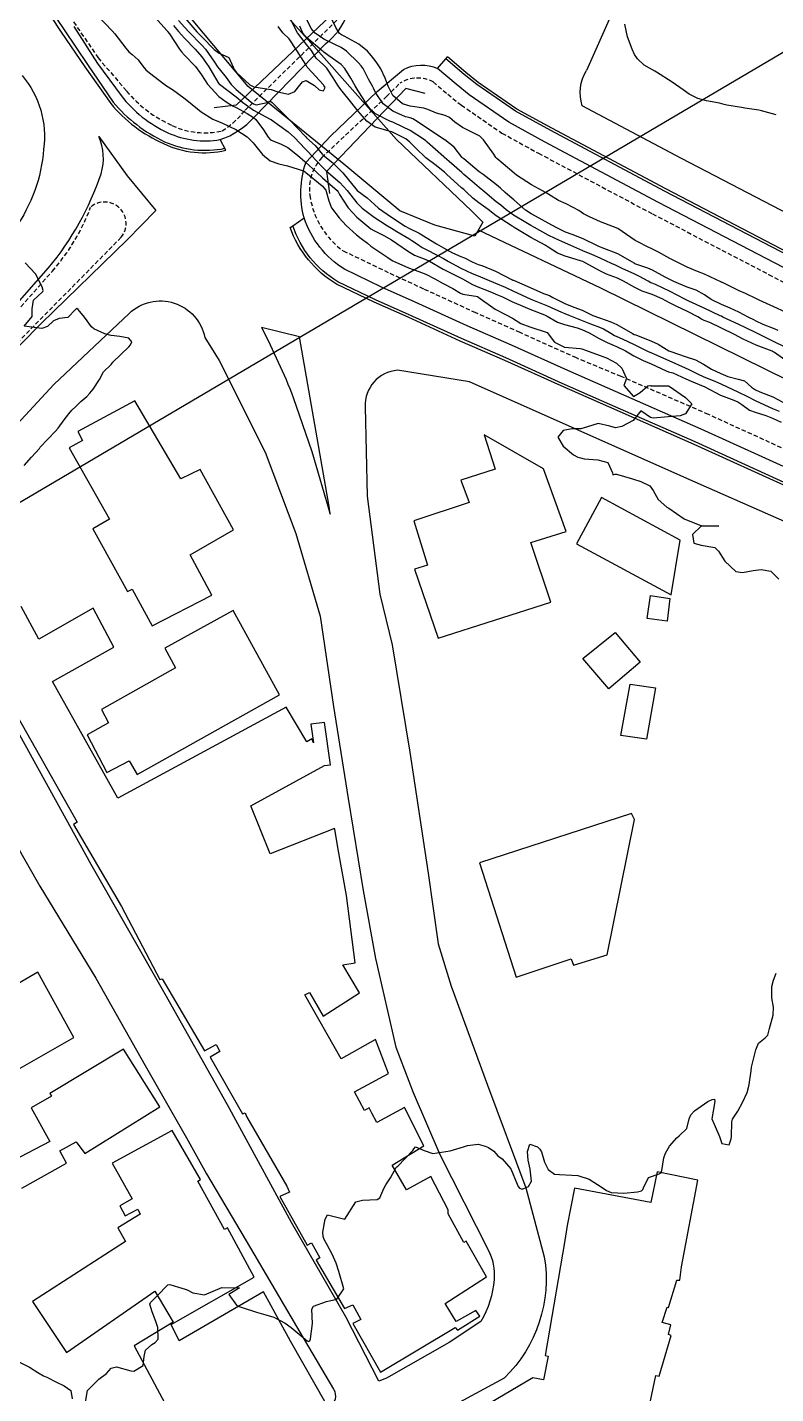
# Model space of a CAD drawing. Header units: metres. Extents: x 292545 to 299085, y 7450245 to 7463078.
# Drawn here: x 297110.6 to 297196.5, y 7452525.8 to 7452682.5 of the extents above; entities that cross this region are included whole.
import ezdxf

# ---------------------------------------------------------------- set-up
doc = ezdxf.new("R2010")
doc.units = ezdxf.units.M
doc.linetypes.add('CONTINUO', pattern=[0])
doc.linetypes.add('DASHED', pattern=[0.75, 0.5, -0.25])
for name, color, linetype in [('Canteiro', 45, 'DASHED'), ('Ciclovia', 45, 'Continuous'), ('Curvas de Nivel 1m', 11, 'Continuous'), ('Curvas de Nivel 5m', 15, 'Continuous'), ('Edificações', 30, 'Continuous'), ('Hidrografia', 140, 'Continuous'), ('Pontes e viadutos', 190, 'Continuous'), ('TEXTO', 45, 'Continuous'), ('Vias Primárias', 230, 'Continuous')]:
    doc.layers.add(name, color=color, linetype=linetype)

msp = doc.modelspace()

# ---------------------------------------------------------------- linework, layer by layer
at = {"layer": 'Canteiro'}
for points in [[(297115.91, 7452683.13), (297118.72, 7452679.03), (297121.99, 7452675.2, 0.111987), (297127.22, 7452671.26, 0.169458), (297132.95, 7452670.65, 0.084609), (297135.6, 7452673), (297146.69, 7452683.89, 0.209572)], [(297199.9, 7452633.04), (297188.77, 7452638.11), (297178.77, 7452642.46), (297173.62, 7452644.59), (297167.15, 7452647.51), (297162.09, 7452649.76), (297156.12, 7452652.49), (297152.07, 7452654.36), (297146.82, 7452656.88, -0.200643), (297143.02, 7452663.25, -0.223881), (297144.4, 7452667.59), (297151.83, 7452674.57), (297153.36, 7452676.1, -0.271186), (297157.2, 7452676.26), (297158.86, 7452674.84), (297160.42, 7452673.59), (297165.08, 7452670.38), (297169.26, 7452668.08), (297182.35, 7452661.12), (297195.68, 7452654.18), (297214.38, 7452644.52)], [(296965.53, 7452477.31), (296980.08, 7452495.94), (296988.61, 7452506.56), (296999.8, 7452520.83), (297004.97, 7452526.86), (297014.27, 7452538.31), (297022.21, 7452548.54), (297032.44, 7452561.99), (297039.03, 7452570.04), (297054.39, 7452587.87), (297065.82, 7452601.65), (297076.9, 7452614.08), (297090.89, 7452629.51), (297104.91, 7452644.84), (297113.47, 7452654.55, 0.092628), (297117.86, 7452661.89, -0.917378), (297121.37, 7452658.43, -6.52555)]]:
    msp.add_lwpolyline(points, format="xyb", dxfattribs=at)
msp.add_lwpolyline([(297121.37, 7452658.43), (297102.19, 7452638.96), (297089.11, 7452624.75), (297076.37, 7452610.7), (297066.77, 7452600.09), (297053.03, 7452583.85), (297037.43, 7452564.77), (297025.14, 7452548.31), (297016.69, 7452535.79), (297008.02, 7452522.22), (297000.88, 7452510.48), (296993.25, 7452496.57), (296986.66, 7452484.46), (296979.13, 7452471.09), (296968.56, 7452452.39)], dxfattribs=at)
at = {"layer": 'Ciclovia'}
for points in [[(297112.35, 7452685.94), (297114.81, 7452682.22), (297117.51, 7452678.25), (297120.44, 7452673.94, 0.10549), (297126.34, 7452669.4, 0.156157), (297133.27, 7452668.64, 0.169)], [(297115.94, 7452682.62), (297118.67, 7452678.36), (297121.37, 7452674.69, 0.12329), (297126.73, 7452670.43, 0.151221), (297132.73, 7452669.64, 0.169301)], [(297198.4, 7452629.88), (297187.27, 7452634.96), (297177.46, 7452639.27), (297171.99, 7452641.68), (297165.53, 7452644.6), (297160.42, 7452646.81), (297154.44, 7452649.54), (297150.55, 7452651.26), (297146.23, 7452653.34, -0.180046), (297141.07, 7452659.75)], [(297199.06, 7452631.36), (297187.93, 7452636.43), (297178.11, 7452640.75), (297172.65, 7452643.15), (297166.18, 7452646.07), (297161.07, 7452648.28), (297155.1, 7452651.01), (297151.25, 7452652.73), (297147, 7452654.77, -0.174643), (297142.37, 7452660.65)]]:
    msp.add_lwpolyline(points, format="xyb", dxfattribs=at)
for points in [[(297297.65, 7452578.26), (297291.45, 7452588.3), (297283.97, 7452597.45), (297274.85, 7452607.98), (297270.88, 7452611.86), (297265.94, 7452616.36), (297260.54, 7452620.92), (297250.36, 7452628.38), (297244.81, 7452631.81), (297230.46, 7452639.33), (297215.75, 7452647.13), (297197.04, 7452656.8), (297183.73, 7452663.74), (297170.67, 7452670.67), (297166.63, 7452672.89), (297162.18, 7452675.96), (297160.74, 7452677.11), (297158.64, 7452678.91)], [(297296.37, 7452577.53), (297290.25, 7452587.44), (297282.85, 7452596.5), (297273.77, 7452606.97), (297269.87, 7452610.79), (297264.97, 7452615.25), (297259.63, 7452619.77), (297249.54, 7452627.16), (297244.08, 7452630.54), (297229.77, 7452638.03), (297215.07, 7452645.83), (297196.36, 7452655.5), (297183.04, 7452662.43), (297169.97, 7452669.38), (297165.86, 7452671.64), (297161.3, 7452674.78), (297159.81, 7452675.98), (297157.68, 7452677.8)]]:
    msp.add_lwpolyline(points, dxfattribs=at)
at = {"layer": 'Curvas de Nivel 1m', "flags": 128}
for points, elevation in [([(297118.68, 7452683.83), (297120.35, 7452682.12), (297120.66, 7452681.76), (297121.9, 7452680.11), (297122.23, 7452679.71), (297122.63, 7452679.39), (297123.33, 7452678.79), (297123.86, 7452678.08), (297124.19, 7452677.66), (297124.61, 7452677.29), (297126.26, 7452676.05), (297126.59, 7452675.82), (297127.25, 7452675.38), (297128.57, 7452674.44), (297129.11, 7452674.01), (297130.55, 7452672.84), (297131.9, 7452671.99), (297132.54, 7452671.7), (297132.99, 7452671.52), (297134.53, 7452670.8), (297135.84, 7452669.94), (297136.51, 7452669.27), (297137.6, 7452667.92), (297138.49, 7452667.22), (297139.45, 7452666.87), (297140.48, 7452666.62), (297142.28, 7452666.05), (297142.47, 7452665.93), (297142.57, 7452665.86), (297144.45, 7452664.35), (297144.86, 7452663.83), (297145.22, 7452662.61), (297145.53, 7452661.82), (297146.41, 7452660.65), (297147.2, 7452659.8), (297148.38, 7452658.72), (297148.91, 7452658.31), (297149.63, 7452657.77), (297150.02, 7452657.42), (297150.37, 7452657.17), (297151.99, 7452656.11), (297152.35, 7452655.86), (297152.56, 7452655.74), (297154.34, 7452654.92), (297155.54, 7452654.5), (297156.33, 7452654.19), (297157.37, 7452653.68), (297158.32, 7452653.15), (297159.42, 7452652.55), (297160.31, 7452652.01), (297160.57, 7452651.91), (297162.3, 7452651.63), (297162.32, 7452651.62), (297164.28, 7452650.2), (297165.48, 7452649.59), (297166.27, 7452649.15), (297167.25, 7452648.56), (297168.26, 7452648.18), (297170.25, 7452647.53), (297171.12, 7452646.39), (297172.24, 7452645.83), (297174.05, 7452645.67), (297174.23, 7452645.63), (297174.68, 7452645.48), (297176.22, 7452644.93), (297177.07, 7452644.6), (297178.21, 7452643.98), (297178.85, 7452643.42), (297179.36, 7452642.25), (297179.07, 7452641.42), (297180.16, 7452640.16), (297180.93, 7452640.64), (297181.84, 7452641.39), (297182.13, 7452641.44), (297182.18, 7452641.42), (297182.21, 7452641.41), (297184.18, 7452641.38), (297184.26, 7452641.36), (297186.16, 7452640.04), (297186.89, 7452639.33), (297186.14, 7452638.18), (297185.52, 7452637.96), (297184.14, 7452637.85), (297182.42, 7452637.67), (297182.14, 7452637.76), (297181.02, 7452638.53), (297180.13, 7452637.41), (297178.82, 7452636.73), (297178.12, 7452636.58), (297177.46, 7452636.77), (297176.13, 7452637.07), (297174.91, 7452636.69), (297174.12, 7452636.47), (297173.15, 7452636.47), (297172.12, 7452636.28), (297171.49, 7452635.51), (297172.1, 7452634.47), (297173.29, 7452633.49), (297173.8, 7452633.2), (297174.08, 7452633.12), (297174.53, 7452633.03), (297176.08, 7452632.92), (297177.22, 7452632.59), (297177.78, 7452631.43), (297177.82, 7452631.2), (297178.06, 7452631.25), (297178.23, 7452631.26), (297180.05, 7452630.72), (297181.02, 7452630.43), (297182.04, 7452629.94), (297182.44, 7452629.38), (297183, 7452628.35), (297184.01, 7452627.49), (297184.22, 7452627.36), (297186, 7452626.13), (297187.99, 7452625.32), (297189.99, 7452625.29), (297187.99, 7452625.32), (297186.95, 7452624.36), (297187.11, 7452623.33), (297187.96, 7452623.13), (297189.5, 7452622.84), (297189.95, 7452622.44), (297190.65, 7452621.28), (297191.93, 7452620.09), (297192.67, 7452620), (297193.93, 7452620.22), (297194.84, 7452620.32), (297195.93, 7452620.13), (297196.86, 7452619.21)], 687), ([(297124.89, 7452684.07), (297126.66, 7452682.1), (297126.68, 7452682.07), (297126.7, 7452682.05), (297126.93, 7452681.78), (297128.07, 7452680.03), (297128.3, 7452679.7), (297128.63, 7452679.34), (297129.9, 7452678.01), (297130.6, 7452677.05), (297131.29, 7452675.99), (297132.57, 7452674.59), (297133.44, 7452673.97), (297134.13, 7452673.53), (297134.56, 7452673.31), (297135.85, 7452672.63), (297136.55, 7452672.17), (297136.82, 7452671.93), (297137.69, 7452670.75), (297138.23, 7452669.91), (297138.51, 7452669.63), (297139.73, 7452669.12), (297140.5, 7452668.73), (297141.59, 7452667.87), (297142.49, 7452667.08), (297143.81, 7452665.85), (297144.46, 7452665.27), (297146.17, 7452663.81), (297146.29, 7452663.66), (297146.44, 7452663.33), (297147.41, 7452661.8), (297148.41, 7452660.73), (297149.58, 7452659.77), (297150.04, 7452659.42), (297150.39, 7452659.21), (297151.5, 7452658.63), (297152.38, 7452658.14), (297153.02, 7452657.73), (297154.36, 7452656.79), (297155.04, 7452656.39), (297156.35, 7452655.87), (297156.75, 7452655.69), (297158.34, 7452654.79), (297160.08, 7452653.9), (297160.32, 7452653.78), (297160.56, 7452653.65), (297161.69, 7452653), (297162.31, 7452652.76), (297163.68, 7452652.23), (297164.31, 7452651.96), (297164.56, 7452651.85), (297165.13, 7452651.59), (297166.29, 7452651.03), (297167.21, 7452650.64), (297168.28, 7452650.2), (297169.95, 7452649.53), (297170.27, 7452649.37), (297171.45, 7452648.7), (297172.26, 7452648.42), (297173.71, 7452648.04), (297174.26, 7452647.84), (297175.1, 7452647.47), (297176.25, 7452646.82), (297177.14, 7452646.35), (297178.24, 7452645.91), (297179.27, 7452645.42), (297180.22, 7452644.85), (297181.3, 7452644.32), (297182.21, 7452643.91), (297183.37, 7452643.37), (297183.94, 7452643.1), (297184.2, 7452643.02), (297184.68, 7452642.87), (297186.19, 7452642.18), (297186.78, 7452641.92), (297188.18, 7452641.35), (297188.28, 7452641.31), (297190.17, 7452640.34), (297191.69, 7452639.74), (297192.16, 7452639.55), (297192.62, 7452639.26), (297193.5, 7452638.61), (297194.14, 7452638.36), (297195.38, 7452637.99), (297196.14, 7452637.68), (297197.12, 7452637.21)], 686), ([(297127.94, 7452683.3), (297128.67, 7452682.49), (297129.13, 7452682.02), (297130.64, 7452680.46), (297131.04, 7452680), (297132.09, 7452678.51), (297132.44, 7452677.98), (297132.61, 7452677.75), (297133.41, 7452676.78), (297134.01, 7452675.96), (297134.58, 7452675.38), (297136.29, 7452673.93), (297136.56, 7452673.73), (297136.88, 7452673.61), (297138.12, 7452673.91), (297138.45, 7452674.03), (297138.56, 7452674.01), (297138.71, 7452673.91), (297139.63, 7452672.97), (297140.54, 7452672.07), (297140.73, 7452671.88), (297142.51, 7452669.98), (297142.65, 7452669.86), (297143.63, 7452668.97), (297144.49, 7452667.92), (297144.53, 7452667.87), (297144.57, 7452667.84), (297145.65, 7452666.99), (297146.48, 7452666.18), (297146.8, 7452665.81), (297148.44, 7452663.79), (297149.61, 7452662.95), (297150.43, 7452662.18), (297150.92, 7452661.76), (297152.41, 7452660.76), (297153.97, 7452659.72), (297154.39, 7452659.48), (297155.57, 7452658.89), (297156.38, 7452658.4), (297157.56, 7452657.68), (297158.37, 7452657.21), (297159.39, 7452656.64), (297160.36, 7452656.23), (297160.79, 7452656.07), (297161.65, 7452655.63), (297162.35, 7452655.33), (297162.78, 7452655.19), (297164.34, 7452654.55), (297166.24, 7452653.57), (297166.3, 7452653.54), (297166.32, 7452653.53), (297166.39, 7452653.5), (297168.31, 7452652.68), (297169.86, 7452651.98), (297170.31, 7452651.83), (297170.52, 7452651.75), (297170.9, 7452651.52), (297172.29, 7452650.85), (297173.34, 7452650.43), (297174.28, 7452650.06), (297175.52, 7452649.47), (297176.27, 7452649.18), (297177.58, 7452648.75), (297178.26, 7452648.43), (297180.05, 7452647.41), (297180.25, 7452647.3), (297180.43, 7452647.23), (297182.24, 7452646.52), (297183.02, 7452646.16), (297184.23, 7452645.42), (297184.35, 7452645.36), (297186.22, 7452644.74), (297187.28, 7452644.39), (297188.21, 7452643.87), (297189.14, 7452643.3), (297190.2, 7452642.8), (297191.02, 7452642.46), (297192.19, 7452642.17), (297192.91, 7452641.98), (297193.71, 7452641.25), (297194.18, 7452640.93), (297194.69, 7452640.72), (297196.17, 7452640.15), (297197.9, 7452639.2)], 684), ([(297128.68, 7452683.59), (297130.07, 7452682.01), (297130.65, 7452681.39), (297132.03, 7452679.99), (297132.63, 7452679.54), (297133.71, 7452679.05), (297134.24, 7452677.96), (297134.35, 7452677.69), (297134.61, 7452677.32), (297136.13, 7452675.93), (297136.59, 7452675.7), (297136.84, 7452675.67), (297138.59, 7452675.4), (297139.35, 7452675.13), (297140.58, 7452674.85), (297141.3, 7452675.15), (297141.87, 7452675.87), (297142.18, 7452676.27), (297142.59, 7452676.4), (297143.55, 7452675.85), (297144.09, 7452675.35), (297144.58, 7452675.24), (297144.8, 7452675.61), (297144.65, 7452675.83), (297144.58, 7452675.91), (297142.78, 7452677.86), (297142.72, 7452677.96), (297142.62, 7452678.19), (297141.53, 7452679.87), (297140.65, 7452681.18), (297139.93, 7452681.89), (297139.38, 7452682.61)], 683), ([(297198.21, 7452643.92), (297196.37, 7452645.22), (297196.22, 7452645.3), (297196.09, 7452645.36), (297194.24, 7452646.05), (297192.75, 7452646.76), (297192.25, 7452647.02), (297191.78, 7452647.27), (297190.26, 7452648.02), (297188.92, 7452648.65), (297188.27, 7452648.9), (297188, 7452649.05), (297187.55, 7452649.32), (297186.28, 7452649.95), (297185.16, 7452650.48), (297184.3, 7452650.92), (297183.48, 7452651.37), (297182.31, 7452651.87), (297181.16, 7452652.24), (297180.32, 7452652.66), (297179.04, 7452653.42), (297178.33, 7452653.74), (297177.09, 7452654.21), (297176.33, 7452654.58), (297174.71, 7452655.48), (297174.35, 7452655.65), (297174.08, 7452655.75), (297172.35, 7452656.26), (297171.46, 7452656.61), (297170.37, 7452657.31), (297170.03, 7452657.53), (297168.38, 7452658.42), (297166.48, 7452659.57), (297166.39, 7452659.63), (297166.26, 7452659.71), (297164.41, 7452660.89), (297163.48, 7452661.61), (297162.43, 7452662.4), (297161.72, 7452662.91), (297160.97, 7452663.64), (297160.7, 7452663.9), (297160.45, 7452664.12), (297158.72, 7452665.67), (297158.47, 7452665.89), (297157.39, 7452666.77), (297156.49, 7452667.43), (297156.34, 7452667.54), (297156.18, 7452667.69), (297155.32, 7452668.53), (297154.51, 7452669.36), (297154.05, 7452669.72), (297152.52, 7452670.5), (297151.49, 7452670.79), (297150.53, 7452671.08), (297149.55, 7452671.77), (297149.07, 7452672.31), (297148.55, 7452672.93), (297147.84, 7452673.8), (297146.58, 7452675.38), (297146.27, 7452675.81), (297145.7, 7452676.71), (297144.99, 7452677.83), (297144.62, 7452678.17), (297143.77, 7452678.99), (297143.22, 7452679.85), (297142.64, 7452680.54), (297141.59, 7452681.87), (297140.68, 7452683.69)], 684), ([(297196.77, 7452647.73), (297196.26, 7452647.98), (297195.06, 7452648.44), (297194.27, 7452648.83), (297193.99, 7452648.97), (297193.43, 7452649.25), (297192.28, 7452649.86), (297191.27, 7452650.3), (297190.29, 7452650.72), (297189.09, 7452651.3), (297188.31, 7452651.82), (297187.37, 7452652.38), (297186.32, 7452652.73), (297184.8, 7452653.36), (297184.33, 7452653.61), (297183.82, 7452653.87), (297182.34, 7452654.66), (297181.84, 7452654.89), (297180.34, 7452655.4), (297180.32, 7452655.41), (297178.36, 7452656.55), (297176.59, 7452657.24), (297176.37, 7452657.32), (297176.06, 7452657.46), (297174.38, 7452658.27), (297173.13, 7452658.74), (297172.39, 7452659.04), (297172.07, 7452659.18), (297171.39, 7452659.52), (297170.4, 7452660.07), (297169.33, 7452660.62), (297168.42, 7452661.13), (297167.79, 7452661.56), (297166.43, 7452662.72), (297165.98, 7452663.12), (297165.43, 7452663.59), (297164.92, 7452664.07), (297164.45, 7452664.46), (297162.91, 7452665.62), (297162.47, 7452665.96), (297160.71, 7452667.42), (297160.49, 7452667.6), (297160.46, 7452667.64), (297159.61, 7452668.76), (297158.51, 7452669.63), (297158.46, 7452669.67), (297156.53, 7452670.93), (297155.36, 7452671.71), (297154.85, 7452672.02), (297154.55, 7452672.12), (297154.02, 7452672.26), (297152.55, 7452672.9), (297151.43, 7452673.75), (297150.58, 7452675.05), (297150.35, 7452675.53), (297150.22, 7452675.77), (297149.77, 7452676.59), (297149.13, 7452677.78), (297148.93, 7452678.09), (297148.62, 7452678.45), (297147.24, 7452679.8), (297146.64, 7452680.21), (297145.91, 7452680.55), (297144.65, 7452681.15), (297143.62, 7452681.85), (297143.19, 7452682.37), (297142.68, 7452683.41)], 686), ([(297197.64, 7452649.84), (297196.29, 7452650.46), (297194.61, 7452651.24), (297194.3, 7452651.39), (297193.04, 7452651.99), (297192.31, 7452652.3), (297190.38, 7452653.23), (297190.32, 7452653.26), (297190.27, 7452653.29), (297188.33, 7452654.21), (297187.51, 7452654.5), (297186.34, 7452654.99), (297185.65, 7452655.35), (297184.35, 7452656), (297183.03, 7452656.71), (297182.37, 7452657.06), (297181.71, 7452657.39), (297180.81, 7452657.84), (297180.38, 7452658.08), (297178.39, 7452659.43), (297176.4, 7452660.21), (297175.12, 7452660.77), (297174.42, 7452661.13), (297173.91, 7452661.49), (297172.43, 7452662.28), (297171.56, 7452662.64), (297170.44, 7452663.34), (297170.16, 7452663.53), (297168.45, 7452664.46), (297166.75, 7452665.57), (297166.47, 7452665.78), (297165.2, 7452666.87), (297164.49, 7452667.49), (297164.39, 7452667.6), (297164.15, 7452667.95), (297162.96, 7452669.62), (297162.52, 7452670.02), (297161.71, 7452670.45), (297160.53, 7452671.01), (297159.66, 7452671.65), (297159.06, 7452672.18), (297158.55, 7452672.4), (297157.56, 7452672.67), (297156.56, 7452673.1), (297156.1, 7452673.24), (297154.56, 7452673.49), (297153.67, 7452673.73), (297152.57, 7452674.71), (297152.03, 7452675.75), (297151.66, 7452676.69), (297151.19, 7452677.75), (297150.62, 7452678.57), (297150.09, 7452679.23), (297149.63, 7452679.78), (297148.65, 7452680.6), (297146.96, 7452681.51), (297146.66, 7452681.65), (297146.43, 7452681.81), (297145.99, 7452682.5), (297145.35, 7452683.82)], 687), ([(297196.55, 7452672.47), (297194.85, 7452672.95), (297194.56, 7452673.02), (297192.96, 7452673.26), (297192.56, 7452673.32), (297190.88, 7452673.6), (297190.57, 7452673.67), (297190.06, 7452673.8), (297188.57, 7452674.08), (297187.58, 7452674.34), (297186.58, 7452674.86), (297185.86, 7452675.35), (297184.6, 7452676.21), (297182.81, 7452677.38), (297182.61, 7452677.49), (297181.41, 7452678.19), (297180.63, 7452678.92), (297180.31, 7452679.41), (297180.03, 7452680.02), (297179.48, 7452681.42), (297179.2, 7452682.9)], 688), ([(297110.22, 7452632.24), (297111.08, 7452633.23), (297111.98, 7452634.22), (297112.03, 7452634.28), (297112.09, 7452634.35), (297113.84, 7452636.19), (297114.12, 7452636.55), (297114.81, 7452637.5), (297115.38, 7452638.18), (297115.72, 7452638.59), (297116.15, 7452639.04), (297116.74, 7452639.58), (297117.41, 7452640.16), (297117.78, 7452640.54), (297118.17, 7452641.03), (297118.87, 7452642.14), (297119.34, 7452642.99), (297120.21, 7452643.86), (297120.33, 7452644), (297120.43, 7452644.12), (297122.23, 7452645.87), (297122.44, 7452646.1), (297122.6, 7452646.46), (297122.24, 7452646.85), (297121.2, 7452647.07), (297120.24, 7452647.18), (297119.49, 7452647.37), (297118.25, 7452647.95), (297117.97, 7452648.15), (297117.15, 7452649.28), (297116.45, 7452650.17), (297116.28, 7452650.25), (297116.21, 7452650.24), (297116.11, 7452650.17), (297115.23, 7452649.22), (297114.27, 7452649.1), (297113.61, 7452648.86), (297112.92, 7452648.21), (297112.25, 7452647.97), (297110.25, 7452648.24), (297111.16, 7452649.34), (297111.17, 7452650.23), (297111.29, 7452651.23), (297112.3, 7452652.14), (297112.37, 7452652.22), (297112.41, 7452652.32), (297112.31, 7452652.74), (297111.54, 7452654.23), (297110.34, 7452655.51)], 687), ([(297117.22, 7452524.58), (297117.5, 7452526.15), (297118.82, 7452527.45), (297119.69, 7452528.12), (297120.23, 7452528.72), (297120.83, 7452528.85), (297122.49, 7452528.42), (297122.83, 7452528.38), (297123.89, 7452529.02), (297124.02, 7452530.07), (297124.15, 7452530.78), (297124.87, 7452531.42), (297125.27, 7452531.66), (297125.61, 7452532.05), (297125.56, 7452533.39), (297125.35, 7452534.06), (297124.91, 7452535.19), (297124.67, 7452536.06), (297124.72, 7452536.26), (297124.93, 7452536.44), (297125.74, 7452537.25), (297126.49, 7452538.04), (297126.72, 7452538.27), (297126.95, 7452538.32), (297127.96, 7452538.02), (297128.72, 7452537.79), (297128.94, 7452537.7), (297129.6, 7452537.34), (297130.93, 7452537.11), (297132.94, 7452537.96), (297134.94, 7452537.94), (297133.73, 7452537.15), (297134.6, 7452535.94), (297134.92, 7452535.79), (297135.14, 7452535.71), (297136.91, 7452535.12), (297137.98, 7452534.83), (297138.9, 7452534.57), (297140.18, 7452533.88), (297140.89, 7452533.38), (297142.71, 7452531.85), (297142.87, 7452531.76), (297143.01, 7452531.85), (297143.11, 7452532.08), (297143.32, 7452533.84), (297143.26, 7452535.5), (297143.44, 7452535.84), (297144.93, 7452536.35), (297146.12, 7452536.62), (297146.94, 7452537.8), (297146.34, 7452539.81), (297146.03, 7452540.76), (297145.57, 7452541.81), (297145, 7452542.85), (297144.66, 7452543.48), (297144.54, 7452543.83), (297144.52, 7452544.33), (297144.78, 7452545.82), (297145.05, 7452546.32), (297147.04, 7452545.8), (297148.31, 7452547.78), (297149.06, 7452547.97), (297150.77, 7452548.05), (297151.07, 7452548.25), (297151.51, 7452549.31), (297151.75, 7452549.74), (297152.27, 7452550.56), (297152.95, 7452551.73), (297153.03, 7452551.81), (297153.11, 7452551.87), (297154.86, 7452553.7), (297154.97, 7452553.87), (297155.14, 7452554.11), (297156.13, 7452553.69), (297157.13, 7452553.35), (297159.13, 7452553.65), (297160.67, 7452554.11), (297161.14, 7452554.27), (297162.36, 7452554.4), (297163.14, 7452554.19), (297163.55, 7452554.02), (297164.16, 7452553.59), (297164.6, 7452553.06), (297165.12, 7452552.71), (297166.11, 7452551.57), (297166.83, 7452549.81), (297166.93, 7452549.56), (297167.08, 7452549.36), (297167.39, 7452549.24), (297168.13, 7452549.55), (297168.48, 7452550.16), (297168.32, 7452551.55), (297168.09, 7452552.58), (297168.01, 7452553.55), (297168.27, 7452554.42), (297169.14, 7452554.12), (297169.44, 7452553.84), (297169.62, 7452553.53), (297169.95, 7452552.36), (297170.39, 7452551.52), (297171.11, 7452550.98), (297171.69, 7452550.92), (297173.1, 7452550.85), (297173.77, 7452550.82), (297175.1, 7452550.4), (297176.58, 7452549.45), (297177.08, 7452549.11), (297177.63, 7452548.88), (297179.08, 7452548.78), (297180.65, 7452548.96), (297181.08, 7452549.06), (297181.26, 7452549.21), (297181.33, 7452549.39), (297181.88, 7452550.6), (297183.11, 7452551), (297183.35, 7452551.12), (297183.43, 7452551.37), (297183.67, 7452552.83), (297183.84, 7452553.36), (297184.31, 7452554.19), (297185.15, 7452555.15), (297185.42, 7452555.35), (297186.29, 7452556.21), (297186.58, 7452557.33), (297186.75, 7452557.76), (297187.19, 7452558.25), (297188.7, 7452559.31), (297189.21, 7452559.53), (297189.47, 7452559.56), (297189.53, 7452559.3), (297189.18, 7452557.3), (297190.06, 7452555.29), (297190.33, 7452554.47), (297191.14, 7452554.32), (297191.4, 7452555.02), (297191.42, 7452555.27), (297191.45, 7452556.99), (297191.54, 7452557.27), (297192.15, 7452558.21), (297192.73, 7452559.25), (297193.21, 7452560.33), (297193.42, 7452561.05), (297193.45, 7452561.25), (297193.67, 7452562.82), (297193.74, 7452563.25), (297194.03, 7452564.48), (297194.21, 7452565.24), (297194.51, 7452566.01), (297195.29, 7452566.62), (297195.61, 7452566.91), (297195.69, 7452567.22), (297195.77, 7452567.68), (297196.19, 7452569.22), (297196.24, 7452570.12), (297196.05, 7452571.21), (297196.07, 7452572.51), (297196.25, 7452573.21), (297196.55, 7452574.04)], 688), ([(297109.62, 7452529.46), (297110.83, 7452528.82), (297111.82, 7452528.21), (297112.47, 7452527.85), (297112.82, 7452527.68), (297113.87, 7452527.13), (297114.81, 7452526.68), (297115.61, 7452526.17), (297115.76, 7452525.2)], 688)]:
    msp.add_lwpolyline(points, dxfattribs=dict(at, elevation=elevation))
at = {"layer": 'Curvas de Nivel 5m', "elevation": 685, "flags": 128}
for points in [[(297127.36, 7452682.73), (297127.94, 7452682.03), (297128.65, 7452681.29), (297129.88, 7452680.01), (297130.62, 7452679.14), (297131.42, 7452677.99), (297132.59, 7452676.04), (297132.62, 7452676), (297132.65, 7452675.98), (297134.57, 7452674.53), (297135.3, 7452673.94), (297136.55, 7452673.03), (297138.47, 7452671.99), (297138.54, 7452671.96), (297138.57, 7452671.94), (297138.61, 7452671.91), (297140.52, 7452670.54), (297141.25, 7452669.87), (297142.5, 7452668.57), (297142.86, 7452668.21), (297143.18, 7452667.85), (297144.48, 7452666.47), (297144.8, 7452666.16), (297145.18, 7452665.83), (297146.46, 7452664.72), (297147.31, 7452663.8), (297148.43, 7452662.37), (297148.71, 7452662.07), (297149.04, 7452661.78), (297150.41, 7452660.74), (297151.94, 7452659.74), (297152.39, 7452659.48), (297153.02, 7452659.1), (297154.38, 7452658.29), (297154.74, 7452658.08), (297155.27, 7452657.71), (297155.93, 7452657.25), (297156.37, 7452657.02), (297157.65, 7452656.39), (297158.36, 7452656), (297158.93, 7452655.66), (297160.34, 7452654.89), (297161.67, 7452654.29), (297162.33, 7452654.03), (297163.33, 7452653.61), (297164.32, 7452653.18), (297165.43, 7452652.7), (297166.31, 7452652.3), (297167.91, 7452651.55), (297168.3, 7452651.38), (297168.59, 7452651.26), (297170.29, 7452650.56), (297171.93, 7452649.86), (297172.28, 7452649.71), (297172.76, 7452649.5), (297174.27, 7452648.88), (297175.24, 7452648.49), (297176.26, 7452648.12), (297176.74, 7452647.93), (297177.57, 7452647.44), (297178, 7452647.18), (297178.25, 7452647.06), (297178.89, 7452646.78), (297180.24, 7452646.14), (297181.79, 7452645.39), (297182.23, 7452645.18), (297182.59, 7452645.02), (297184.22, 7452644.29), (297186.09, 7452643.46), (297186.2, 7452643.42), (297186.26, 7452643.4), (297186.38, 7452643.34), (297187.61, 7452642.73), (297188.19, 7452642.48), (297189.6, 7452641.89), (297190.19, 7452641.63), (297190.93, 7452641.28), (297192.17, 7452640.69), (297193.25, 7452640.17), (297194.16, 7452639.73), (297195.21, 7452639.23), (297196.15, 7452638.8), (297196.88, 7452638.48)], [(297197.59, 7452645.84), (297196.24, 7452646.49), (297194.72, 7452647.24), (297194.26, 7452647.48), (297193.07, 7452648.06), (297192.26, 7452648.44), (297190.44, 7452649.29), (297190.27, 7452649.37), (297190.13, 7452649.43), (297188.29, 7452650.31), (297186.52, 7452651.12), (297186.3, 7452651.22), (297186.06, 7452651.34), (297184.31, 7452652.25), (297182.69, 7452653.01), (297182.32, 7452653.16), (297182.16, 7452653.22), (297181.86, 7452653.39), (297180.87, 7452653.94), (297180.33, 7452654.2), (297178.89, 7452654.87), (297178.34, 7452655.12), (297178.12, 7452655.22), (297177.65, 7452655.44), (297176.35, 7452656.03), (297175.38, 7452656.45), (297174.36, 7452656.89), (297172.97, 7452657.49), (297172.38, 7452657.76), (297171.17, 7452658.31), (297170.38, 7452658.69), (297168.82, 7452659.55), (297168.4, 7452659.8), (297167.82, 7452660.14), (297166.41, 7452660.98), (297165.56, 7452661.58), (297164.93, 7452662.1), (297164.43, 7452662.51), (297163.1, 7452663.61), (297162.45, 7452664.15), (297161.65, 7452664.83), (297160.72, 7452665.65), (297160.47, 7452665.87), (297159.03, 7452667.12), (297158.49, 7452667.58), (297158.39, 7452667.67), (297156.51, 7452669.34), (297156.33, 7452669.51), (297156.09, 7452669.7), (297154.53, 7452670.68), (297152.7, 7452671.58), (297152.54, 7452671.63), (297152.22, 7452671.74), (297150.55, 7452672.59), (297149.96, 7452673.17), (297149.51, 7452673.78), (297149.15, 7452674.36), (297148.58, 7452675.23), (297148.21, 7452675.79), (297147.72, 7452676.67), (297147.06, 7452677.81), (297146.62, 7452678.27), (297145.19, 7452679.26), (297144.63, 7452679.65), (297144.54, 7452679.74), (297144.45, 7452679.83), (297142.66, 7452681.36), (297142.23, 7452681.86), (297141.88, 7452682.66)]]:
    msp.add_lwpolyline(points, dxfattribs=at)
at = {"layer": 'Edificações'}
for points in [[(297128.21, 7452630.71), (297122.92, 7452639.66), (297116.39, 7452636.17), (297116.93, 7452635.13), (297115.4, 7452634.29), (297120.03, 7452626.1), (297118.12, 7452624.99), (297122.11, 7452617.81), (297122.63, 7452618.09), (297124.94, 7452613.86), (297131.77, 7452617.38), (297129.28, 7452622.01), (297134.28, 7452624.88), (297130.42, 7452631.78)], [(297163.04, 7452635.77), (297164.3, 7452631.83), (297160.37, 7452630.57), (297161.33, 7452628.01), (297154.96, 7452625.92), (297156.54, 7452620.84), (297155.03, 7452620.38), (297157.75, 7452612.44), (297170.68, 7452616.57), (297168.38, 7452623.43), (297172.44, 7452624.68), (297169.85, 7452631.86)], [(297184.5, 7452617.43), (297185.55, 7452623.68), (297176.51, 7452628.59), (297173.62, 7452623.29)], [(297184.36, 7452617.02), (297184.06, 7452614.41), (297181.74, 7452614.71), (297182.11, 7452617.35)], [(297117.48, 7452601.37), (297119.74, 7452597.05), (297122.29, 7452598.38), (297123.22, 7452596.81), (297139.55, 7452605.96), (297134.22, 7452615.62), (297126.38, 7452611.31), (297127.61, 7452609.03), (297119.11, 7452604.28), (297119.9, 7452602.73)], [(297180.96, 7452609.7), (297177.33, 7452606.65), (297174.36, 7452610.1), (297178.06, 7452613.1)], [(297179.79, 7452607.17), (297182.72, 7452606.74), (297181.65, 7452600.86), (297178.74, 7452601.27)], [(297177.17, 7452576.14), (297180.31, 7452591.65), (297179.96, 7452592.32), (297162.51, 7452586.69), (297166.72, 7452573.57), (297173.04, 7452575.67), (297173.28, 7452574.95)]]:
    msp.add_lwpolyline(points, close=True, dxfattribs=at)
for points in [[(297109, 7452604.25), (297116.32, 7452591.34), (297115.91, 7452591.07), (297121.42, 7452581.69), (297125.82, 7452573.28), (297126.06, 7452573.39), (297130.94, 7452565.11), (297132.28, 7452565.86), (297132.7, 7452565.02), (297131.57, 7452564.38), (297135.29, 7452557.87), (297135.59, 7452557.99), (297135.75, 7452557.58), (297140.38, 7452549.58), (297140.7, 7452548.91), (297139.6, 7452548.39), (297142.72, 7452542.84), (297143.23, 7452543.11), (297144.18, 7452541.36), (297143.75, 7452541.11), (297147, 7452535.55), (297147.95, 7452535.99), (297148.88, 7452534.29), (297147.96, 7452533.82), (297151.14, 7452528.27), (297159.72, 7452533.38), (297159.96, 7452533.06), (297162.54, 7452534.69), (297162.08, 7452535.33), (297159.83, 7452534.05), (297158.56, 7452536.14), (297163.31, 7452539.21), (297160.98, 7452543.27), (297160.69, 7452543.14), (297158.91, 7452546.41), (297158.92, 7452546.87), (297156.91, 7452550.7), (297154.11, 7452549.16), (297152.46, 7452551.99), (297156.1, 7452554.23), (297153.91, 7452558.63), (297150.73, 7452556.88), (297150.13, 7452557.98), (297149.82, 7452558.57), (297149.3, 7452558.28), (297148.17, 7452560.42), (297152.06, 7452562.53), (297150.57, 7452566.41), (297146.64, 7452564.18), (297142.46, 7452571.54), (297142.98, 7452571.82), (297144.54, 7452569.1), (297148.71, 7452571.77), (297146.83, 7452574.98), (297148.23, 7452575.22), (297147.23, 7452582.94), (297146.32, 7452588.03), (297145.89, 7452590.52), (297145.85, 7452590.61), (297138.48, 7452587.71), (297136.25, 7452593.2), (297144.7, 7452597.83), (297145.41, 7452597.92), (297144.72, 7452602.77), (297143.14, 7452602.57), (297143.43, 7452600.46), (297143.24, 7452600.89), (297142.67, 7452600.57), (297140.32, 7452604.53), (297120.97, 7452594.08), (297113.48, 7452607.49), (297120.54, 7452611.42), (297118.15, 7452615.89), (297111.91, 7452612.34), (297109.89, 7452616.07)], [(297106.27, 7452561.13), (297115.93, 7452566.63), (297111.81, 7452574.12), (297102.13, 7452568.52)], [(297109.95, 7452549.37), (297115.11, 7452552.23), (297114.34, 7452553.66), (297116.19, 7452554.68), (297117.19, 7452553.34), (297125.81, 7452558.69), (297121.65, 7452565.29), (297113.19, 7452560.23), (297113.38, 7452559.9), (297111.04, 7452558.58), (297113.2, 7452554.72), (297108.95, 7452552.5)], [(297144.91, 7452524.63), (297140.8, 7452531.8), (297137.69, 7452537.46), (297128.04, 7452531.84), (297127.11, 7452533.73), (297136.62, 7452539.14), (297133.59, 7452544.82), (297133.22, 7452544.62), (297130.16, 7452550.16), (297130.47, 7452550.35), (297127.24, 7452555.99), (297120.32, 7452552.23), (297122.63, 7452548.12), (297121.2, 7452547.32), (297121.83, 7452546.19), (297123.27, 7452546.96), (297123.56, 7452546.38), (297120.98, 7452544.8), (297121.87, 7452543.23), (297111.19, 7452536.38), (297115.09, 7452530.51), (297125.22, 7452537.54), (297127.33, 7452534.01), (297122.87, 7452531.27), (297126.64, 7452524.2)], [(297181.98, 7452524.23), (297182.75, 7452527.86), (297183.14, 7452527.8), (297184.5, 7452532.47), (297184.18, 7452532.57), (297184.46, 7452533.67), (297183.47, 7452533.96), (297184.03, 7452535.73), (297184.21, 7452535.69), (297185.14, 7452538.81), (297185.51, 7452538.81), (297185.69, 7452540.35), (297187.55, 7452550.28), (297182.9, 7452551.24), (297182.17, 7452547.73), (297173.41, 7452549.35), (297172.57, 7452545.07), (297172.31, 7452543.36), (297170.02, 7452530.17), (297170.37, 7452530.09), (297169.86, 7452527.36), (297168.64, 7452527.61), (297156.36, 7452520.37)]]:
    msp.add_lwpolyline(points, dxfattribs=at)
at = {"layer": 'Hidrografia'}
for points in [[(297137.4, 7452687.11), (297143.17, 7452680.7), (297152.96, 7452669.67), (297161.58, 7452661.46), (297162.9, 7452660.15), (297161.96, 7452658.55), (297157.36, 7452659.82), (297153.36, 7452661.46), (297146.92, 7452666.83), (297135.96, 7452675.72), (297124.33, 7452689.65)], [(297294.94, 7452558.08), (297288.58, 7452571.67), (297275.61, 7452590), (297258.07, 7452608.13), (297241.71, 7452621.31), (297223.94, 7452629.69), (297200.71, 7452640.63), (297176.42, 7452652.6), (297162.37, 7452659.26)]]:
    msp.add_lwpolyline(points, dxfattribs=at)
at = {"layer": 'Pontes e viadutos'}
for points in [[(297145, 7452686.47), (297145.45, 7452683.86), (297134.58, 7452673.58), (297132.05, 7452673.29)], [(297156.26, 7452674.92), (297154.05, 7452675.49), (297144.93, 7452665.98), (297145.3, 7452663.46)]]:
    msp.add_lwpolyline(points, dxfattribs=at)
at = {"layer": 'TEXTO', "linetype": 'CONTINUO'}
msp.add_polyline3d([(297060.36, 7452598.96, 0), (297242.32, 7452706.21, 0)], dxfattribs=at)
at = {"layer": 'Vias Primárias', "elevation": 689.08}
msp.add_lwpolyline([(297200.47, 7452782.73), (297194.04, 7452760.9), (297187.96, 7452739.64), (297183.46, 7452724.03), (297180.01, 7452712.86, 0.190322), (297180.63, 7452704.89, -0.243134), (297180.26, 7452689.93), (297174.78, 7452677.55)], format="xyb", dxfattribs=at)
at = {"layer": 'Vias Primárias'}
for points in [[(297133.39, 7452668.42), (297132.73, 7452669.64, 0.132351), (297136.62, 7452672.22), (297144.87, 7452680.68, 0.273645), (297147.71, 7452687.86), (297149.13, 7452689.01)], [(297112.05, 7452685.7), (297114.5, 7452681.98), (297117.2, 7452678), (297120.17, 7452673.77, 0.113195), (297126.23, 7452669.18, 0.168941), (297133.39, 7452668.42, -0.049972)], [(297140.75, 7452659.57), (297141.07, 7452659.75), (297142.37, 7452660.65, -0.150511), (297142.59, 7452667.05), (297145.39, 7452670.03), (297150.77, 7452675.15), (297153.79, 7452677.69, -0.224804), (297157.68, 7452677.8), (297158.64, 7452678.91), (297158.83, 7452679.14)], [(297110, 7452676.99, -0.213833), (297112.47, 7452668.55, -0.136008), (297109.2, 7452659.48), (297106.02, 7452655.87), (297095.53, 7452644.36), (297085, 7452632.84), (297075.93, 7452622.79), (297066.35, 7452612.21), (297057.75, 7452602.71), (297047.82, 7452591.15), (297030.84, 7452569.82), (297019.24, 7452555.35), (297010.21, 7452543.52), (296999.34, 7452529.94), (296991.04, 7452520.4), (296985.49, 7452513.21), (296978.73, 7452504.91), (296982.06, 7452511.11)], [(297294.9, 7452590.76), (297287.76, 7452600.87), (297278.48, 7452611.57), (297274.48, 7452615.23), (297269.44, 7452619.24), (297263.16, 7452624.25), (297252.73, 7452631.88), (297246.91, 7452635.49), (297232.43, 7452643.07), (297217.71, 7452650.88), (297198.99, 7452660.55), (297185.7, 7452667.48), (297174.3, 7452673.53, -0.220986), (297174.78, 7452677.55)], [(297104.47, 7452645.23), (297113.04, 7452654.93, 0.091786), (297119.06, 7452665.73, 0.178847), (297118.81, 7452670.01), (297122.05, 7452665.48), (297125.36, 7452661.51), (297122.04, 7452658.15), (297112.22, 7452648.59), (297102.3, 7452638.56)], [(297150.42, 7452650.99), (297146.08, 7452653.07, -0.172582), (297140.75, 7452659.57, -2.825157)], [(297097.73, 7452624.37), (297113.63, 7452641.53), (297122.29, 7452649.71, -0.589285), (297130.98, 7452646.94), (297132.63, 7452644.31), (297137.88, 7452633.77), (297141.42, 7452624.45), (297144.2, 7452614.99), (297145.76, 7452604.61), (297147.42, 7452594.06), (297149.14, 7452583.52), (297150.56, 7452575.72), (297152.89, 7452565.55), (297154.88, 7452560.35), (297157.94, 7452553.23), (297163.5, 7452542.28, -0.137891), (297164.18, 7452538.89, -0.115161), (297162.64, 7452534.05), (297159, 7452531.65), (297151.83, 7452527.58), (297150.94, 7452527.21), (297147.17, 7452534.59), (297140.92, 7452545.43), (297133.58, 7452558.91), (297126.41, 7452571.61), (297117.91, 7452586.47), (297108.51, 7452603.56)], [(297145.23, 7452627.56), (297141.82, 7452647.02), (297137.48, 7452648.07, -0.02588), (297141.13, 7452640.07), (297143.25, 7452633.87), (297145.34, 7452626.68), (297145.23, 7452627.56)], [(297207.5, 7452621.43), (297186.28, 7452630.78), (297161.34, 7452641.86), (297153.1, 7452643.18, 0.408218), (297149.39, 7452638.97), (297149.62, 7452628.75), (297151.05, 7452617.5), (297152.47, 7452611.7), (297154.5, 7452599.38), (297156.61, 7452585.51), (297157.76, 7452577.38), (297159.25, 7452572.55), (297163.43, 7452561.17), (297167.82, 7452549.39), (297169.93, 7452541.49, -0.247903), (297165.36, 7452527.62)], [(297104.92, 7452596.43), (297112.04, 7452584.01), (297118.46, 7452573.46), (297124.13, 7452563.43), (297128.88, 7452555.14), (297131.16, 7452550.99), (297136.21, 7452542.49), (297141.88, 7452532.85), (297145.75, 7452526.32, -0.407638), (297145.23, 7452524.21), (297136.68, 7452518.92), (297125.79, 7452512.43), (297129.96, 7452506.25), (297148.42, 7452517.96, -0.374691), (297150.96, 7452517.57), (297155.6, 7452509.68), (297161.18, 7452499.73), (297167.93, 7452487.2), (297174.01, 7452477.03), (297178.54, 7452468.42), (297183.55, 7452470.98)]]:
    msp.add_lwpolyline(points, format="xyb", dxfattribs=at)
for points in [[(297291.69, 7452588.47), (297284.2, 7452597.64), (297275.06, 7452608.18), (297271.08, 7452612.08), (297266.14, 7452616.58), (297260.73, 7452621.16), (297250.53, 7452628.62), (297244.96, 7452632.08), (297230.6, 7452639.6), (297215.89, 7452647.4), (297197.18, 7452657.07), (297183.87, 7452664), (297170.81, 7452670.94), (297166.79, 7452673.14), (297162.36, 7452676.2), (297160.93, 7452677.34), (297158.83, 7452679.14)], [(297198.28, 7452629.61), (297187.15, 7452634.68), (297177.34, 7452639), (297171.87, 7452641.4), (297165.41, 7452644.32), (297160.29, 7452646.53), (297154.32, 7452649.27), (297150.42, 7452650.99)], [(297156.95, 7452523.06), (297165.36, 7452527.62)]]:
    msp.add_lwpolyline(points, dxfattribs=at)

doc.saveas('drawing.dxf')
